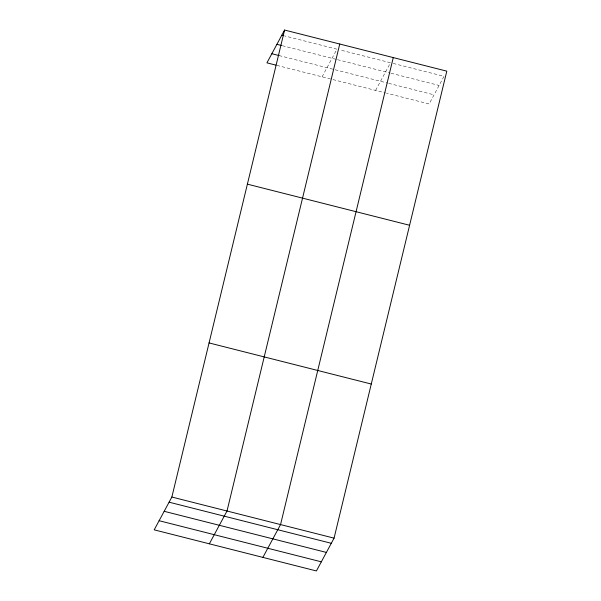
<?xml version="1.0" encoding="UTF-8"?>
<svg xmlns="http://www.w3.org/2000/svg" width="601" height="601" viewBox="0 0 601 601"><rect width="100%" height="100%" fill="white"/><g stroke="black" fill="none" stroke-linecap="round" stroke-linejoin="round"><path stroke-width="0.45" stroke-dasharray="3 2.25" d="M322.076 76.83L336.966 49.177L284.528 35.887M375.602 90.398L390.492 62.744L339.693 49.868M393.219 63.436L444.026 76.312L429.137 103.965L386.496 93.155M282.327 45.699L336.59 59.454M337.499 59.679L390.117 73.022M391.026 73.247L439.113 85.44M279.074 55.562L334.254 69.543M335.155 69.776L387.78 83.111M388.682 83.344L434.05 94.838M276.873 65.374L332.06 79.362M332.969 79.587L385.587 92.93"/><path stroke-width="0.9" d="M171.863 497.035L284.589 30.05L446.798 71.158L334.073 538.15L316.411 570.95L154.202 529.842L171.863 497.035L334.073 538.15M339.738 44.031L227.013 511.015L209.351 543.815M393.264 57.598L280.547 524.583L262.885 557.382M284.589 30.05L266.927 62.85L275.972 65.141M281.816 35.196L283.627 35.654M276.903 44.324L281.426 45.473M271.84 53.729L279.074 55.562M247.394 184.154L409.597 225.27M209.065 342.931L371.268 384.039M169.091 502.188L331.301 543.296M164.178 511.308L326.388 552.424M159.115 520.714L321.325 561.822"/></g></svg>
